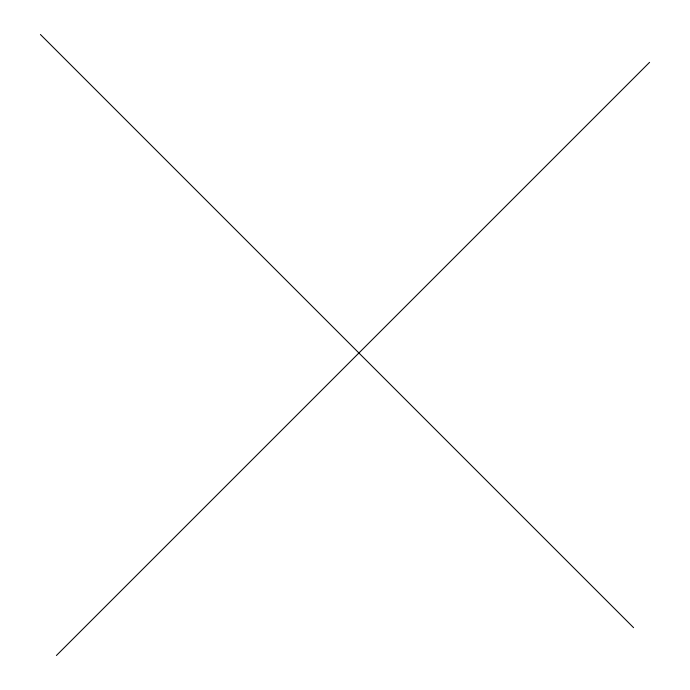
<?xml version="1.0" encoding="UTF-8"?>
<svg xmlns="http://www.w3.org/2000/svg" width="690" height="690" viewBox="0 0 690 690"><rect width="100%" height="100%" fill="white"/><g stroke="black" fill="none" stroke-linecap="round" stroke-linejoin="round"><path stroke-width="1.03" d="M56.408 655.5L649.575 62.333M40.425 34.5L633.593 627.667"/></g></svg>
